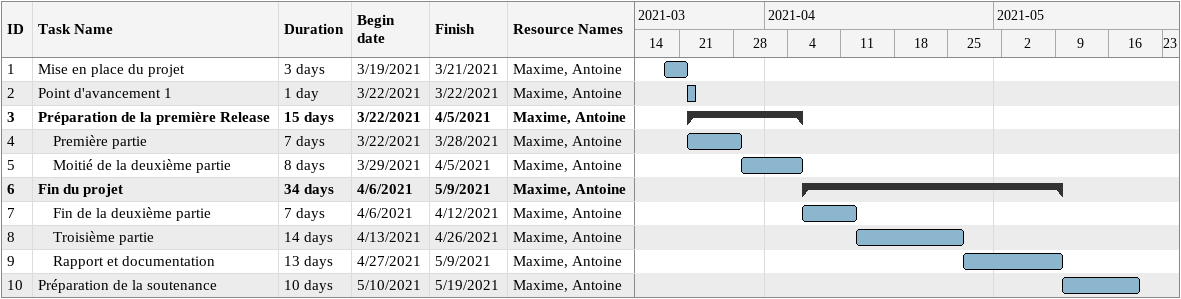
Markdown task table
| ID | Level | Task | Duration | Start | Finish | Resources |
|---|---|---|---|---|---|---|
| 1 | 1 | Mise en place du projet | 3d | 2021-03-19 | 2021-03-21 | Maxime, Antoine |
| 2 | 1 | Point d'avancement 1 | 1d | 2021-03-22 | 2021-03-22 | Maxime, Antoine |
| 3 | 1 | **Préparation de la première Release** | 15d | 2021-03-22 | 2021-04-05 | Maxime, Antoine |
| 4 | 2 | Première partie | 7d | 2021-03-22 | 2021-03-28 | Maxime, Antoine |
| 5 | 2 | Moitié de la deuxième partie | 8d | 2021-03-29 | 2021-04-05 | Maxime, Antoine |
| 6 | 1 | **Fin du projet** | 34d | 2021-04-06 | 2021-05-09 | Maxime, Antoine |
| 7 | 2 | Fin de la deuxième partie | 7d | 2021-04-06 | 2021-04-12 | Maxime, Antoine |
| 8 | 2 | Troisième partie | 14d | 2021-04-13 | 2021-04-26 | Maxime, Antoine |
| 9 | 2 | Rapport et documentation | 13d | 2021-04-27 | 2021-05-09 | Maxime, Antoine |
| 10 | 1 | Préparation de la soutenance | 10d | 2021-05-10 | 2021-05-19 | Maxime, Antoine |
